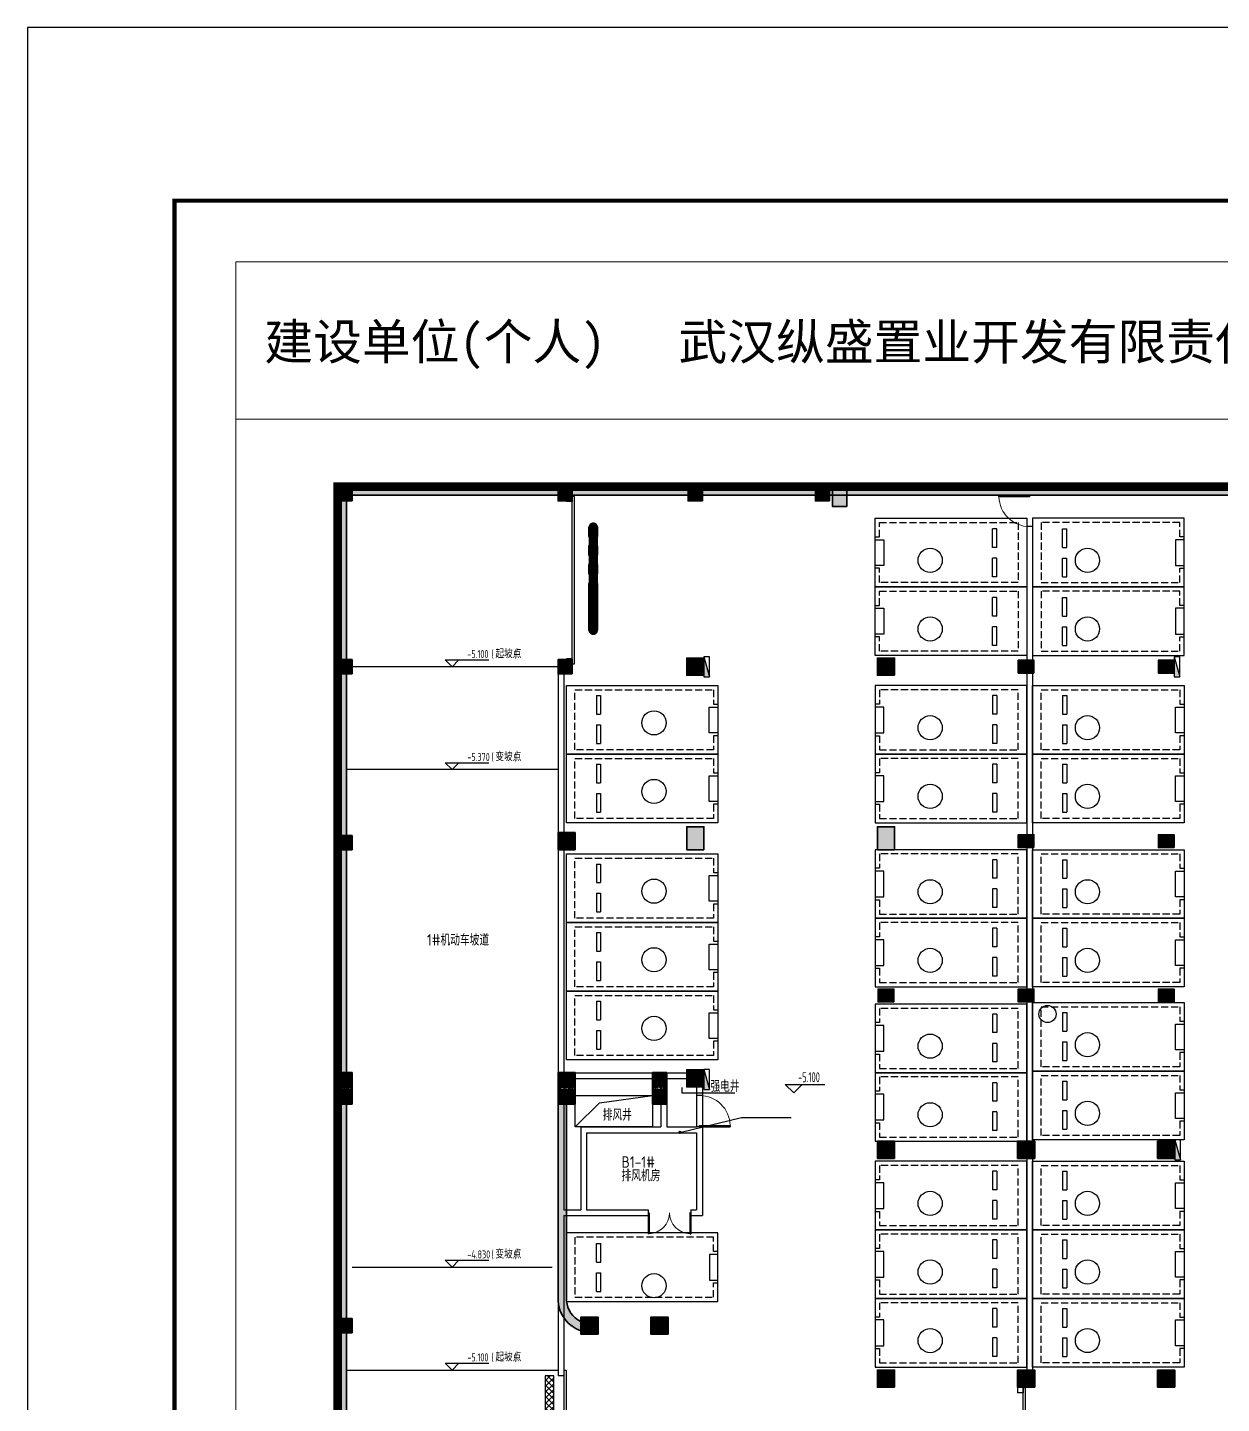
# Model space of a CAD drawing. Extents: x 512858 to 514372, y -232486 to -231710.
# Drawn here: x 512857.6 to 512899.35, y -232098.47 to -232050.34 of the extents above; entities that cross this region are included whole.
import ezdxf

# ---------------------------------------------------------------- set-up
doc = ezdxf.new("R2010")
doc.units = 0
doc.header["$LTSCALE"] = 1000
for name, pattern in [('DASH', [0.35, 0.25, -0.1]), ('新块$0$__DASH', [0.35, 0.25, -0.1]), ('新块$0$DASH', [0.35, 0.25, -0.1])]:
    doc.linetypes.add(name, pattern=pattern)
doc.layers.get('0').update_dxf_attribs({"color": 252})
for name, color, linetype in [('_0', 252, 'Continuous'), ('A-ANNO-HATC-PATT', 252, 'Continuous'), ('A-ANNO-LEVL', 252, 'Continuous'), ('A-ANNO-NOTE', 252, 'Continuous'), ('A-COLU-CONC', 252, 'Continuous'), ('A-DOOR-FIRE', 252, 'Continuous'), ('A-WALL-BLOK', 252, 'Continuous'), ('AA-STAIR', 252, 'Continuous'), ('AA-WALL', 252, 'Continuous'), ('AD-普通车位', 252, 'Continuous'), ('B1F_车位$0$P-减速带', 252, 'Continuous'), ('PUB_HATCH', 252, 'Continuous'), ('WALL', 252, 'Continuous'), ('WINDOW', 252, 'Continuous'), ('建-房间名称', 252, 'Continuous'), ('新块$0$A-PARK-D', 252, 'Continuous'), ('新块$0$AD-普通车位', 252, '新块$0$DASH'), ('风井', 252, 'Continuous')]:
    doc.layers.add(name, color=color, linetype=linetype)
for name, color, linetype, lineweight in [('P-FIRE-FH', 252, 'Continuous', 25), ('s-colu-cons', 252, 'Continuous', 35), ('S-COLU-HATC', 252, 'Continuous', 25), ('S-WALL', 252, 'Continuous', 35), ('S-WALL-HATC', 252, 'Continuous', 25), ('图廓', 252, 'Continuous', 9), ('面积-不计容-地下室-1', 4, 'Continuous', 0)]:
    doc.layers.add(name, color=color, linetype=linetype, lineweight=lineweight)
doc.layers.add('打印图框', color=252, linetype='Continuous', plot=False)
doc.layers.add('数车位', color=252, linetype='Continuous', plot=False)
doc.styles.add('_TCH_DIM', font='TSSDENG.shx', dxfattribs={"width": 0.8, "bigfont": 'hztxt.shx'})
doc.styles.add('dw', font='simhei.ttf')
doc.styles.add('邻里中心-雨水$0$STANDARD', font='GBENOR', dxfattribs={"bigfont": 'GBCBIG'})
pattern_1 = [(50, (-1772683.91, -131104.59), (179.315046, -15.688034), [18.75, -206.25]), (355, (-1772683.91, -131104.59), (-34.687833, 188.048033), [15, -165]), (100.4514, (-1772668.97, -131105.9), (144.627345, 172.359886), [15.935047, -175.285528]), (46.1842, (-1772683.9, -131054.6), (266.810262, -41.379754), [28.125, -309.375]), (96.6356, (-1772661.68, -131058.04), (233.665676, 243.529468), [23.90257, -262.92825]), (351.1842, (-1772683.9, -131054.6), (233.665486, 243.52965), [22.5, -247.5]), (21, (-1772658.91, -131067.09), (149.226763, -100.654723), [18.75, -206.25]), (326, (-1772658.91, -131067.09), (60.828833, 181.287511), [15, -165]), (71.4514, (-1772646.47, -131075.48), (210.055657, 80.632624), [15.935047, -175.285528]), (37.5, (-1772683.91, -131104.59), (3.0399638, 83.2234635), [0, -163, 0, -167.5, 0, -165.625]), (7.5, (-1772683.91, -131104.59), (65.7673844, 98.602928), [0, -95.5, 0, -159.25, 0, -63.125]), (327.5, (-1772739.66, -131104.59), (133.455609, -5.638718), [0, -62.5, 0, -195, 0, -258.75]), (317.5, (-1772764.66, -131104.59), (145.796542, 25.0262456), [0, -81.25, 0, -129.5, 0, -183.75]), (45, (-1772683.91, -131104.59), (-88.388348, 88.388348), [])]

# ---------------------------------------------------------------- blocks, each defined once
blk = doc.blocks.new('新块$0$A$C0EC85F9A')
at = {"layer": '新块$0$A-PARK-D'}
for p, q in [((1025, 1200), (375, 1200)), ((375, 1050), (375, 1200)), ((1025, 1050), (375, 1050)), ((1025, 1050), (1025, 1200)), ((2050, 1200), (1400, 1200)), ((1400, 1050), (1400, 1200)), ((2050, 1050), (1400, 1050)), ((2050, 1050), (2050, 1200))]:
    blk.add_line(p, q, dxfattribs=at)
for points in [[(2400, 0), (2400, 5300), (0, 5300), (0, 0)], [(750, 5000), (1650, 5000), (1650, 5300), (750, 5300)]]:
    blk.add_lwpolyline(points, close=True, dxfattribs=at)
at = {"layer": '新块$0$A-PARK-D', "linetype": '新块$0$__DASH'}
blk.add_lwpolyline([(650, 5300), (650, 5150), (150, 5150), (150, 300), (2250, 300), (2250, 5150), (1750, 5150), (1750, 5300)], dxfattribs=at)
blk = doc.blocks.new('新块$0$dfghgfhfghg')
at = {"layer": '新块$0$A-PARK-D', "extrusion": (-1.87256e-08, 1.87406e-20, 1), "rotation": 8.24447464e-08}
blk.add_blockref('新块$0$A$C0EC85F9A', (-1200, -2800, 0), dxfattribs=at)
blk = doc.blocks.new('A$C040F5B7D')
at = {"layer": '新块$0$AD-普通车位', "extrusion": (2.15467e-06, 6.25413e-07, -1), "zscale": -1}
blk.add_blockref('新块$0$dfghgfhfghg', (-1200, 2800, 0), dxfattribs=at)
blk = doc.blocks.new('CHEWEI')
at = {"layer": 'AD-普通车位', "extrusion": (0, 0, -1), "xscale": -1, "zscale": -1}
for p, rotation in [((-554408, 219216), 270), ((-554408, 216816), 270), ((-538308, 215760), 90), ((-554608, 215760), 90), ((-538308, 213360), 90), ((-554608, 213360), 90), ((-538308, 209872), 90), ((-554608, 210023), 90), ((-538308, 207472), 90), ((-554608, 207623), 90), ((-538308, 205072), 90), ((-554608, 204674), 90), ((-554608, 202274), 90), ((-554608, 199123), 90), ((-554608, 196723), 90), ((-554608, 194323), 90)]:
    blk.add_blockref('A$C040F5B7D', p, dxfattribs=dict(at, rotation=rotation))
at = {"layer": 'AD-普通车位', "extrusion": (0, 0, -1), "zscale": -1}
for p, rotation in [((-554608, 219216), 90), ((-554608, 216816), 90), ((-554408, 215760), 270), ((-554408, 213360), 270), ((-554408, 210023), 270), ((-554408, 207623), 270), ((-554408, 204623), 270), ((-554408, 202223), 270), ((-554408, 199123), 270), ((-554408, 196723), 270), ((-554408, 194323), 270)]:
    blk.add_blockref('A$C040F5B7D', p, dxfattribs=dict(at, rotation=rotation))
blk = doc.blocks.new('A$C1C124BEE')
at = {"layer": 'S-WALL-HATC'}
h = blk.add_hatch(color=256, dxfattribs=at)
h.dxf.hatch_style = 1
h.paths.add_polyline_path([(-11098, 19862), (-11117, 20962), (-11617, 20953), (-11598, 19853)])
h = blk.add_hatch(color=256, dxfattribs=at)
h.dxf.hatch_style = 1
h.paths.add_polyline_path([(-3299, 20002), (-3319, 21102), (-3919, 21091), (-3899, 19991)])
h = blk.add_hatch(color=256, dxfattribs=at)
h.dxf.hatch_style = 1
h.paths.add_polyline_path([(-99, 20059), (-119, 21159), (-619, 21150), (-599, 20050)])
h = blk.add_hatch(color=256, dxfattribs=at)
h.dxf.hatch_style = 1
h.paths.add_polyline_path([(-2355, 11968), (-2365, 12567), (-2963, 12556), (-2953, 11957)])
h = blk.add_hatch(color=256, dxfattribs=at)
h.dxf.hatch_style = 1
h.paths.add_polyline_path([(95, 12012), (84, 12611), (-517, 12600), (-506, 12000)])
h = blk.add_hatch(color=256, dxfattribs=at)
h.dxf.hatch_style = 1
h.paths.add_polyline_path([(-10954, 11864), (-10963, 12364), (-11463, 12355), (-11454, 11855)])
at = {"layer": 'S-WALL', "elevation": 0}
for points in [[(-11098, 19862), (-11117, 20962), (-11617, 20953), (-11598, 19853)], [(-3299, 20002), (-3319, 21102), (-3919, 21091), (-3899, 19991)], [(-99, 20059), (-119, 21159), (-619, 21150), (-599, 20050)], [(-2355, 11968), (-2366, 12568), (-2966, 12557), (-2955, 11957)], [(95, 12012), (84, 12611), (-516, 12601), (-505, 12001)], [(-10954, 11864), (-10963, 12364), (-11463, 12355), (-11454, 11855)]]:
    blk.add_lwpolyline(points, close=True, dxfattribs=at)
blk = doc.blocks.new('$TwtSys$00000434')
for p, q in [((-0.5, 0.5), (-0.5, -0.5)), ((-0.5, -0.5), (0.5, 0.5)), ((0.5, 0.5), (-0.5, 0.5)), ((0.5, -0.5), (0.5, 0.5)), ((-0.5, -0.5), (0.5, -0.5))]:
    blk.add_line(p, q)
blk.add_solid([(0.5, -0.5), (0.5, 0.5), (-0.5, -0.5)])
blk = doc.blocks.new('A$C3CF8769D')
at = {"layer": 'P-FIRE-FH'}
blk.add_lwpolyline([(0, 0), (1930, 0)], dxfattribs=at)
at = {"layer": 'P-FIRE-FH', "xscale": 700, "yscale": 200, "zscale": 700, "rotation": 270}
for p in [(12800, -6200), (29244, -6200), (12801, -20641), (29269, -23100)]:
    blk.add_blockref('$TwtSys$00000434', p, dxfattribs=at)
blk = doc.blocks.new('B1F_车位$0$减速垄')
at = {"layer": 'B1F_车位$0$P-减速带'}
for points in [[(180, 180), (181, -180, -1)], [(4149, 185), (4150, -176, 1)]]:
    blk.add_hatch(color=253, dxfattribs=at).paths.add_polyline_path(points)
at = {"layer": 'B1F_车位$0$P-减速带', "color": 253, "const_width": 0.224}
blk.add_lwpolyline([(181, -180, -1), (180, 180)], format="xyb", dxfattribs=at)
at = {"layer": 'B1F_车位$0$P-减速带', "color": 8}
for points in [[(181, -180), (541, -180), (541, 181), (180, 180)], [(902, -180), (1263, -179), (1263, 182), (902, 181)], [(1624, -179), (1985, -178), (1984, 182), (1624, 182)], [(2346, -178), (2706, -178), (2706, 183), (2345, 183)], [(3067, -177), (3428, -177), (3428, 184), (3067, 184)], [(3789, -176), (4150, -176), (4149, 185), (3788, 184)]]:
    blk.add_lwpolyline(points, close=True, dxfattribs=at)
at = {"layer": 'B1F_车位$0$P-减速带', "color": 253}
for points in [[(2706, -178), (3067, -177), (3067, 184), (2706, 183)], [(3428, -177), (3789, -176), (3788, 184), (3428, 184)]]:
    blk.add_lwpolyline(points, close=True, dxfattribs=at)
at = {"layer": 'B1F_车位$0$P-减速带', "color": 8}
for points in [[(180, 180), (541, 181), (181, -180), (541, -180)], [(902, 181), (1263, 182), (902, -180), (1263, -179)], [(1624, 182), (1984, 182), (1624, -179), (1985, -178)], [(2345, 183), (2706, 183), (2346, -178), (2706, -178)], [(3067, 184), (3428, 184), (3067, -177), (3428, -177)], [(3788, 184), (4149, 185), (3789, -176), (4150, -176)]]:
    blk.add_solid(points, dxfattribs=at)
at = {"layer": 'B1F_车位$0$P-减速带', "color": 253}
for points in [[(541, 181), (902, 181), (541, -180), (902, -180)], [(1263, 182), (1624, 182), (1263, -179), (1624, -179)], [(1984, 182), (2345, 183), (1985, -178), (2346, -178)], [(2706, 183), (3067, 184), (2706, -178), (3067, -177)], [(3428, 184), (3788, 184), (3428, -177), (3789, -176)]]:
    blk.add_solid(points, dxfattribs=at)
blk = doc.blocks.new('A$C5B776904')
at = {"layer": 'S-COLU-HATC'}
for points in [[(500, -500), (500, 0), (0, 0), (0, -500)], [(8200, -500), (8200, 0), (7700, 0), (7700, -500)], [(12750, -500), (12750, 0), (12250, 0), (12250, -500)], [(17200, -500), (17200, 0), (16700, 0), (16700, -500)], [(17801, -700), (17801, 0), (17301, 0), (17301, -700)], [(500, -6550), (500, -6050), (0, -6050), (0, -6550)], [(8200, -6550), (8200, -6050), (7700, -6050), (7700, -6550)], [(12800, -6000), (12200, -6000), (12200, -6600), (12800, -6600)], [(19469, -6600), (19469, -6000), (18869, -6000), (18869, -6600)], [(24344, -6525), (24344, -6075), (23794, -6075), (23794, -6525)], [(29244, -6525), (29244, -6075), (28694, -6075), (28694, -6525)], [(12800, -12700), (12800, -11900), (12200, -11900), (12200, -12700)], [(19469, -12700), (19469, -11900), (18869, -11900), (18869, -12700)], [(500, -12200), (0, -12200), (0, -12700), (500, -12700)], [(8300, -12700), (8300, -12100), (7700, -12100), (7700, -12700)], [(24344, -12625), (24344, -12175), (23794, -12175), (23794, -12625)], [(29244, -12625), (29244, -12175), (28694, -12175), (28694, -12625)], [(19444, -18025), (19444, -17575), (18894, -17575), (18894, -18025)], [(24344, -18025), (24344, -17575), (23794, -17575), (23794, -18025)], [(29244, -18025), (29244, -17575), (28694, -17575), (28694, -18025)], [(501, -21001), (501, -20501), (1, -20501), (1, -21001)], [(8301, -21000), (8301, -20500), (7701, -20500), (7701, -21000)], [(11501, -21000), (11501, -20500), (11001, -20500), (11001, -21000)], [(12800, -21000), (12800, -20400), (12200, -20400), (12200, -21000)], [(501, -21601), (501, -21101), (1, -21101), (1, -21601)], [(8301, -21600), (8301, -21100), (7701, -21100), (7701, -21600)], [(11501, -21600), (11501, -21100), (11001, -21100), (11001, -21600)], [(19469, -23500), (19469, -22900), (18869, -22900), (18869, -23500)], [(24369, -23500), (24369, -22900), (23769, -22900), (23769, -23500)], [(29269, -23500), (29269, -22900), (28669, -22900), (28669, -23500)], [(500, -29600), (500, -29100), (0, -29100), (0, -29600)], [(9100, -29650), (9100, -29050), (8500, -29050), (8500, -29650)], [(11550, -29650), (11550, -29050), (10950, -29050), (10950, -29650)], [(19469, -31500), (19469, -30900), (18869, -30900), (18869, -31500)], [(24369, -31500), (24369, -30900), (23769, -30900), (23769, -31500)], [(29269, -31500), (29269, -30900), (28669, -30900), (28669, -31500)]]:
    blk.add_hatch(color=256, dxfattribs=at).paths.add_polyline_path(points)
h = blk.add_hatch(dxfattribs=at)
h.set_pattern_fill('ARMORED', color=256, scale=25)
h.set_pattern_definition(pattern_1)
h.paths.add_polyline_path([(1, -21001), (500, -21001), (500, -21101), (1, -21101)])
h = blk.add_hatch(dxfattribs=at)
h.set_pattern_fill('ARMORED', color=256, scale=25)
h.set_pattern_definition(pattern_1)
h.paths.add_polyline_path([(7701, -21000), (8301, -21000), (8301, -21100), (7701, -21100)])
h = blk.add_hatch(dxfattribs=at)
h.set_pattern_fill('ARMORED', color=256, scale=25)
h.set_pattern_definition(pattern_1)
h.paths.add_polyline_path([(11001, -21000), (11500, -21000), (11500, -21100), (11001, -21100)])
at = {"layer": 'S-WALL-HATC'}
h = blk.add_hatch(color=256, dxfattribs=at)
h.paths.add_polyline_path([(74119, -57391), (74119, -59861), (106019, -59861), (106019, -57400), (111069, -57400), (111069, 0), (0, 0), (0, -54446), (41810, -57391)])
h.paths.add_polyline_path([(41820, -57091), (300, -54166), (300, -300), (110769, -300), (110769, -57100), (105719, -57100), (105719, -59561), (74419, -59561), (74419, -57091)], flags=16)
blk.add_hatch(color=256, dxfattribs=at).paths.add_polyline_path([(8000, -28487), (8000, -21600), (7700, -21600), (7700, -28500, 0.300739), (8500, -29525), (8500, -29202, -0.265743)])
at = {"linetype": 'ByBlock'}
for p, q in [((12200, -21000, 0), (12800, -20400, 0)), ((18869, -23500, 0), (19469, -22900)), ((8500, -29050, 0), (9100, -29650, 0)), ((10950, -29650, 0), (11550, -29050, 0)), ((18869, -31500, 0), (19469, -30900)), ((23769, -30900), (24369, -31500, 0)), ((28669, -30900, 0), (29269, -31500))]:
    blk.add_line(p, q, dxfattribs=at)
at = {"layer": 's-colu-cons'}
for points in [[(500, -500), (500, 0), (0, 0), (0, -500)], [(8200, -500), (8200, 0), (7700, 0), (7700, -500)], [(12750, -500), (12750, 0), (12250, 0), (12250, -500)], [(17200, -500), (17200, 0), (16700, 0), (16700, -500)], [(17801, -700), (17801, 0), (17301, 0), (17301, -700)], [(19469, -6600), (19469, -6000), (18869, -6000), (18869, -6600)], [(24344, -6525), (24344, -6075), (23794, -6075), (23794, -6525)], [(29244, -6525), (29244, -6075), (28694, -6075), (28694, -6525)], [(19469, -12700), (19469, -11900), (18869, -11900), (18869, -12700)], [(24344, -12625), (24344, -12175), (23794, -12175), (23794, -12625)], [(29244, -12625), (29244, -12175), (28694, -12175), (28694, -12625)], [(19444, -18025), (19444, -17575), (18894, -17575), (18894, -18025)], [(24344, -18025), (24344, -17575), (23794, -17575), (23794, -18025)], [(29244, -18025), (29244, -17575), (28694, -17575), (28694, -18025)], [(19469, -23500), (19469, -22900), (18869, -22900), (18869, -23500)], [(24369, -23500), (24369, -22900), (23769, -22900), (23769, -23500)], [(29269, -23500), (29269, -22900), (28669, -22900), (28669, -23500)], [(19469, -31500), (19469, -30900), (18869, -30900), (18869, -31500)], [(24369, -31500), (24369, -30900), (23769, -30900), (23769, -31500)], [(29269, -31500), (29269, -30900), (28669, -30900), (28669, -31500)]]:
    blk.add_lwpolyline(points, close=True, dxfattribs=at)
for points in [[(500, -6550), (500, -6050), (0, -6050), (0, -6550), (500, -6550)], [(8200, -6550), (8200, -6050), (7700, -6050), (7700, -6550), (8200, -6550)]]:
    blk.add_lwpolyline(points, dxfattribs=at)
at = {"layer": 's-colu-cons', "elevation": 0}
for points in [[(12800, -6000), (12200, -6000), (12200, -6600), (12800, -6600)], [(12800, -12700), (12800, -11900), (12200, -11900), (12200, -12700)], [(500, -12200), (0, -12200), (0, -12700), (500, -12700)], [(8300, -12700), (8300, -12100), (7700, -12100), (7700, -12700)], [(8301, -21000), (8301, -20500), (7701, -20500), (7701, -21000)], [(12800, -21000), (12800, -20400), (12200, -20400), (12200, -21000)], [(8301, -21600), (8301, -21100), (7701, -21100), (7701, -21600)], [(500, -29600), (500, -29100), (0, -29100), (0, -29600)], [(9100, -29650), (9100, -29050), (8500, -29050), (8500, -29650)], [(11550, -29650), (11550, -29050), (10950, -29050), (10950, -29650)]]:
    blk.add_lwpolyline(points, close=True, dxfattribs=at)
for points in [[(501, -21001), (501, -20501), (1, -20501), (1, -21001), (501, -21001)], [(11501, -21000), (11501, -20500), (11001, -20500), (11001, -21000), (11501, -21000)], [(501, -21601), (501, -21101), (1, -21101), (1, -21601), (501, -21601)], [(11501, -21600), (11501, -21100), (11001, -21100), (11001, -21600), (11501, -21600)]]:
    blk.add_lwpolyline(points, dxfattribs=at)
at = {"layer": 's-colu-cons', "color": 0, "elevation": 0}
for points in [[(1, -21001), (500, -21001), (500, -21101), (1, -21101)], [(7701, -21000), (8301, -21000), (8301, -21100), (7701, -21100)], [(11001, -21000), (11500, -21000), (11500, -21100), (11001, -21100)]]:
    blk.add_lwpolyline(points, close=True, dxfattribs=at)
at = {"layer": 'S-WALL'}
blk.add_lwpolyline([(41810, -57391), (0, -54446), (0, 0), (111069, 0), (111069, -57400), (106019, -57400), (106019, -59861), (74119, -59861), (74119, -57391)], close=True, dxfattribs=at)
blk.add_lwpolyline([(41824, -57091), (300, -54166), (300, -300), (110769, -300), (110769, -57100), (105719, -57100), (105719, -59561), (74419, -59561), (74419, -57091), (41817, -57091)], dxfattribs=at)
at = {"layer": 'S-WALL', "elevation": 0}
for points in [[(8000, -28500), (8000, -21600), (7700, -21600), (7700, -28500)], [(8500, -29525), (8500, -29202)]]:
    blk.add_lwpolyline(points, dxfattribs=at)
at = {"layer": 'S-WALL'}
for radius, end in [(1178, 251.4562), (878, 244.7452)]:
    blk.add_arc((8875, -28407, 0), radius, 184.5039, end, dxfattribs=at)
blk = doc.blocks.new('$DorLib2D$00000126')
at = {"color": 0, "linetype": 'Continuous'}
for p, q in [((-0.532, 0.5), (-0.532, 0.9)), ((0.532, 0.9), (0.532, 0.5))]:
    blk.add_line(p, q, dxfattribs=at)
at = {"color": 0, "linetype": 'DASH'}
for p, q in [((-0.532, 0.9), (0.532, 0.9)), ((-0.532, 0.5), (0.532, 0.5))]:
    blk.add_line(p, q, dxfattribs=at)
blk = doc.blocks.new('$DorLib2D$00000001')
for p, q in [((0.45, 0.975), (0.5, 0.975)), ((0.45, 0), (0.45, 0.975)), ((0.5, 0), (0.5, 0.975)), ((0.5, 0), (0.45, 0))]:
    blk.add_line(p, q)
at = {"lineweight": 13}
blk.add_arc((0.475, 0), 0.975, 91.4693, 180, dxfattribs=at)
blk = doc.blocks.new('$DorLib2D$00000002')
for p, q in [((-0.5, 0), (-0.5, 0.4875)), ((-0.475, 0.4875), (-0.5, 0.4875)), ((-0.475, 0), (-0.475, 0.4875)), ((0.475, 0), (0.475, 0.4875)), ((0.475, 0.4875), (0.5, 0.4875)), ((0.5, 0), (0.5, 0.4875)), ((-0.5, 0), (-0.475, 0)), ((0.5, 0), (0.475, 0))]:
    blk.add_line(p, q)
at = {"lineweight": 13}
for centre, start, end in [((-0.4875, 0), 0, 88.53072), ((0.4875, 0), 91.46928, 180)]:
    blk.add_arc(centre, 0.4875, start, end, dxfattribs=at)
blk = doc.blocks.new('B-BZZ')
at = {"layer": 'A-ANNO-HATC-PATT'}
for points in [[(530506, -26728), (530506, -27228), (531006, -27228), (531006, -26728)], [(538206, -26728), (538206, -27228), (538706, -27228), (538706, -26728)], [(542756, -26727), (542756, -27227), (543256, -27227), (543256, -26727)], [(547205, -26728), (547205, -27228), (547705, -27228), (547705, -26728)], [(547805, -26728), (547805, -27428), (548305, -27428), (548305, -26728)], [(530506, -32778), (530506, -33278), (531006, -33278), (531006, -32778)], [(538206, -32778), (538206, -33278), (538706, -33278), (538706, -32778)], [(542705, -32728), (542705, -33328), (543305, -33328), (543305, -32728)], [(549374, -32728), (549374, -33328), (549974, -33328), (549974, -32728)], [(554299, -32803), (554299, -33253), (554849, -33253), (554849, -32803)], [(559199, -32803), (559199, -33253), (559749, -33253), (559749, -32803)], [(530505, -38928), (530505, -39428), (531005, -39428), (531005, -38928)], [(538205, -38828), (538205, -39428), (538806, -39428), (538806, -38828)], [(542706, -38628), (542706, -39428), (543305, -39428), (543305, -38628)], [(549374, -38628), (549374, -39428), (549974, -39428), (549974, -38628)], [(554299, -38903), (554299, -39353), (554849, -39353), (554849, -38903)], [(559199, -38903), (559199, -39353), (559749, -39353), (559749, -38903)], [(549399, -44303), (549399, -44753), (549949, -44753), (549949, -44303)], [(554299, -44303), (554299, -44753), (554849, -44753), (554849, -44303)], [(559199, -44303), (559199, -44753), (559749, -44753), (559749, -44303)], [(542706, -47128), (542706, -47728), (543306, -47728), (543306, -47128)], [(530505, -47228), (530505, -48328), (531005, -48328), (531005, -47228)], [(538207, -47228), (538207, -48329), (538806, -48329), (538806, -47228)], [(541507, -47228), (541507, -48330), (542007, -48330), (542007, -47228)], [(549374, -49628), (549374, -50228), (549974, -50228), (549974, -49628)], [(554274, -49628), (554274, -50228), (554874, -50228), (554874, -49628)], [(559174, -49628), (559174, -50228), (559774, -50228), (559774, -49628)], [(539009, -55778), (539009, -56378), (539609, -56378), (539609, -55778)], [(541456, -55778), (541456, -56378), (542056, -56378), (542056, -55778)], [(530504, -55828), (530504, -56328), (531004, -56328), (531004, -55828)], [(549374, -57628), (549374, -58228), (549974, -58228), (549974, -57628)], [(554274, -57628), (554274, -58228), (554874, -58228), (554874, -57628)], [(559174, -57628), (559174, -58228), (559774, -58228), (559774, -57628)]]:
    blk.add_hatch(color=256, dxfattribs=at).paths.add_polyline_path(points, flags=17)
at = {"layer": 'A-COLU-CONC'}
for points in [[(530506, -27228), (531006, -27228), (531006, -26728), (530506, -26728)], [(538206, -27228), (538706, -27228), (538706, -26728), (538206, -26728)], [(542756, -27227), (543256, -27227), (543256, -26727), (542756, -26727)], [(547205, -27228), (547705, -27228), (547705, -26728), (547205, -26728)], [(547805, -27428), (548305, -27428), (548305, -26728), (547805, -26728)], [(530506, -33278), (531006, -33278), (531006, -32778), (530506, -32778)], [(538206, -33278), (538706, -33278), (538706, -32778), (538206, -32778)], [(542705, -33328), (543305, -33328), (543305, -32728), (542705, -32728)], [(549374, -33328), (549974, -33328), (549974, -32728), (549374, -32728)], [(554299, -33253), (554849, -33253), (554849, -32803), (554299, -32803)], [(559199, -33253), (559749, -33253), (559749, -32803), (559199, -32803)], [(530505, -39428), (531005, -39428), (531005, -38928), (530505, -38928)], [(538205, -39428), (538806, -39428), (538806, -38828), (538205, -38828)], [(542706, -39428), (543305, -39428), (543305, -38628), (542706, -38628)], [(549374, -39428), (549974, -39428), (549974, -38628), (549374, -38628)], [(554299, -39353), (554849, -39353), (554849, -38903), (554299, -38903)], [(559199, -39353), (559749, -39353), (559749, -38903), (559199, -38903)], [(549399, -44753), (549949, -44753), (549949, -44303), (549399, -44303)], [(554299, -44753), (554849, -44753), (554849, -44303), (554299, -44303)], [(559199, -44753), (559749, -44753), (559749, -44303), (559199, -44303)], [(542706, -47728), (543306, -47728), (543306, -47128), (542706, -47128)], [(530505, -48328), (531005, -48328), (531005, -47228), (530505, -47228)], [(538207, -48329), (538806, -48329), (538806, -47228), (538207, -47228)], [(541507, -48330), (542007, -48330), (542007, -47228), (541507, -47228)], [(549374, -50228), (549974, -50228), (549974, -49628), (549374, -49628)], [(554274, -50228), (554874, -50228), (554874, -49628), (554274, -49628)], [(559174, -50228), (559774, -50228), (559774, -49628), (559174, -49628)], [(539009, -56378), (539609, -56378), (539609, -55778), (539009, -55778)], [(541456, -56378), (542056, -56378), (542056, -55778), (541456, -55778)], [(530504, -56328), (531004, -56328), (531004, -55828), (530504, -55828)], [(549374, -58228), (549974, -58228), (549974, -57628), (549374, -57628)], [(554274, -58228), (554874, -58228), (554874, -57628), (554274, -57628)], [(559174, -58228), (559774, -58228), (559774, -57628), (559174, -57628)]]:
    blk.add_lwpolyline(points, close=True, dxfattribs=at)

msp = doc.modelspace()

# ---------------------------------------------------------------- hatches: boundary and pattern name
h = msp.add_hatch()
h.set_pattern_fill('多孔材料', color=252, scale=0.05)
h.set_pattern_definition([(45, (511833.034, -232384.74836), (-0.100000102, 0.100000102), []), (135, (511833.034, -232384.74836), (-0.100000102, -0.100000102), [])])
h.paths.add_polyline_path([(512876.006, -232097.499), (512875.706, -232097.499), (512875.702, -232103.487), (512876.002, -232103.487)])
at = {"layer": 'A-ANNO-NOTE'}
msp.add_hatch(color=252, dxfattribs=at).paths.add_polyline_path([(512880.476, -232088.986, 1), (512880.356, -232088.986, 1)], flags=17)
at = {"layer": 'PUB_HATCH'}
for points in [[(512868.602, -232120.705), (512868.752, -232120.565), (512868.752, -232066.699), (512868.602, -232066.549), (512868.452, -232066.399), (512868.452, -232120.845)], [(512868.602, -232066.549), (512868.752, -232066.699), (512979.221, -232066.699), (512979.371, -232066.549), (512979.521, -232066.399), (512868.452, -232066.399)]]:
    msp.add_hatch(color=252, dxfattribs=at).paths.add_polyline_path(points, flags=17)

# ---------------------------------------------------------------- linework, layer by layer
at = {"color": 252}
msp.add_lwpolyline([(512876.006, -232097.499), (512875.706, -232097.499), (512875.702, -232103.487), (512876.002, -232103.487)], close=True, dxfattribs=at)
at = {"layer": '_0', "color": 252, "elevation": 0}
msp.add_lwpolyline([(512876.754, -232088.798), (512876.754, -232087.698), (512879.454, -232087.698), (512879.454, -232088.798)], close=True, dxfattribs=at)
msp.add_lwpolyline([(512876.754, -232088.798), (512877.607, -232087.958), (512879.454, -232087.698)], dxfattribs=at)
at = {"layer": '_0', "color": 252}
msp.add_circle((512893.27, -232084.848), 0.3, dxfattribs=at)
at = {"layer": 'A-ANNO-LEVL', "color": 252}
for p, q in [((512872.451, -232072.699), (512872.211, -232072.459)), ((512872.211, -232072.459), (512873.731, -232072.459)), ((512872.451, -232072.699), (512872.691, -232072.459)), ((512872.451, -232076.299), (512872.211, -232076.059)), ((512872.211, -232076.059), (512873.731, -232076.059)), ((512872.451, -232076.299), (512872.691, -232076.059)), ((512884.397, -232087.609), (512884.097, -232087.309)), ((512884.097, -232087.309), (512885.486, -232087.309)), ((512884.397, -232087.609), (512884.697, -232087.309)), ((512872.451, -232093.699), (512872.211, -232093.459)), ((512872.211, -232093.459), (512873.731, -232093.459)), ((512872.451, -232093.699), (512872.691, -232093.459)), ((512872.451, -232097.299), (512872.211, -232097.059)), ((512872.211, -232097.059), (512873.731, -232097.059)), ((512872.451, -232097.299), (512872.691, -232097.059))]:
    msp.add_line(p, q, dxfattribs=at)
at = {"layer": 'A-ANNO-NOTE', "color": 252}
for p, q in [((512880.416, -232088.986), (512882.569, -232088.471)), ((512882.569, -232088.471), (512884.31, -232088.471))]:
    msp.add_line(p, q, dxfattribs=at)
at = {"layer": 'A-DOOR-FIRE', "color": 252}
for p, q in [((512881.002, -232087.698), (512881.002, -232088.798)), ((512881.202, -232087.698), (512881.202, -232088.798))]:
    msp.add_line(p, q, dxfattribs=at)
at = {"layer": 'A-WALL-BLOK', "color": 252}
for p, q in [((512892.746, -232066.699), (512892.546, -232066.699)), ((512892.546, -232067.799), (512892.546, -232097.299)), ((512892.746, -232067.799), (512892.746, -232097.299)), ((512876.154, -232072.949), (512876.154, -232091.799)), ((512876.354, -232072.949), (512876.154, -232072.949)), ((512876.354, -232072.949), (512876.354, -232091.699)), ((512876.75, -232086.899), (512879.854, -232086.899)), ((512876.75, -232086.899), (512876.75, -232087.099)), ((512879.854, -232086.899), (512880.653, -232086.899)), ((512880.653, -232086.899), (512880.653, -232087.099)), ((512876.75, -232087.099), (512879.754, -232087.099)), ((512879.754, -232087.099), (512879.754, -232088.798)), ((512879.954, -232087.099), (512879.954, -232088.798)), ((512879.954, -232087.099), (512880.653, -232087.099)), ((512881.002, -232087.399), (512881.002, -232087.698)), ((512881.202, -232087.399), (512881.002, -232087.399)), ((512881.202, -232087.399), (512881.202, -232087.698)), ((512876.954, -232088.798), (512876.954, -232091.699)), ((512876.954, -232088.798), (512879.754, -232088.798)), ((512879.954, -232088.798), (512881.002, -232088.798)), ((512881.202, -232088.798), (512881.202, -232088.898)), ((512881.202, -232088.898), (512881.202, -232091.899)), ((512877.154, -232088.998), (512877.154, -232091.699)), ((512877.154, -232088.998), (512879.854, -232088.998)), ((512879.854, -232088.998), (512881.002, -232088.998)), ((512881.002, -232088.998), (512881.002, -232091.699)), ((512876.154, -232091.799), (512876.154, -232097.497)), ((512876.354, -232091.699), (512876.954, -232091.699)), ((512877.154, -232091.699), (512879.302, -232091.699)), ((512880.802, -232091.699), (512881.002, -232091.699)), ((512876.354, -232091.899), (512877.054, -232091.899)), ((512876.354, -232091.899), (512876.354, -232097.497)), ((512877.054, -232091.899), (512879.302, -232091.899)), ((512880.802, -232091.899), (512881.202, -232091.899)), ((512892.746, -232097.299), (512892.546, -232097.299)), ((512892.221, -232097.899), (512892.221, -232098.099)), ((512892.421, -232097.899), (512892.221, -232097.899)), ((512892.421, -232097.899), (512892.421, -232098.099))]:
    msp.add_line(p, q, dxfattribs=at)
for points in [[(512892.746, -232066.699), (512892.546, -232066.699)], [(512892.746, -232067.799), (512892.546, -232067.799)], [(512881.202, -232087.698), (512881.002, -232087.698)], [(512881.202, -232088.798), (512881.002, -232088.798)], [(512879.302, -232091.699), (512879.302, -232091.899)], [(512880.802, -232091.699), (512880.802, -232091.899)], [(512876.354, -232097.497), (512876.154, -232097.497)], [(512892.421, -232098.099), (512892.221, -232098.099)]]:
    msp.add_lwpolyline(points, dxfattribs=at)
at = {"layer": 'AA-STAIR', "color": 252, "ltscale": 10}
for points in [[(512876.153, -232072.699), (512868.953, -232072.699)], [(512876.151, -232076.299), (512868.753, -232076.299)], [(512868.951, -232093.699), (512875.951, -232093.699)], [(512868.753, -232097.299), (512876.154, -232097.299)]]:
    msp.add_lwpolyline(points, dxfattribs=at)
at = {"layer": 'WALL', "color": 252}
for p, q in [((512868.452, -232120.845), (512868.452, -232066.399)), ((512868.452, -232066.399), (512979.521, -232066.399)), ((512868.752, -232120.565), (512868.752, -232066.699)), ((512868.752, -232066.699), (512979.221, -232066.699)), ((512876.453, -232066.708), (512876.453, -232066.924)), ((512876.653, -232066.708), (512876.453, -232066.708)), ((512876.653, -232066.708), (512876.653, -232066.924)), ((512876.453, -232072.424), (512876.453, -232072.739)), ((512876.653, -232072.424), (512876.653, -232072.939)), ((512876.453, -232072.739), (512876.453, -232072.739)), ((512876.453, -232072.739), (512876.453, -232072.939)), ((512876.453, -232072.939), (512876.653, -232072.939))]:
    msp.add_line(p, q, dxfattribs=at)
for points in [[(512876.653, -232066.924), (512876.453, -232066.924)], [(512876.653, -232072.424), (512876.453, -232072.424)]]:
    msp.add_lwpolyline(points, dxfattribs=at)
at = {"layer": '图廓', "color": 0}
msp.add_line((512864.884, -232064.045), (512986.358, -232064.045), dxfattribs=at)
at = {"layer": '图廓', "color": 0, "const_width": 0.143}
msp.add_lwpolyline([(512862.741, -232056.397), (512988.501, -232056.397), (512988.501, -232148.216), (512862.741, -232148.216)], close=True, dxfattribs=at)
at = {"layer": '图廓', "color": 0}
msp.add_lwpolyline([(512864.884, -232058.54), (512986.358, -232058.54), (512986.358, -232146.073), (512864.884, -232146.073)], close=True, dxfattribs=at)
at = {"layer": '建-房间名称', "color": 252}
msp.add_lwpolyline([(512880.485, -232087.416), (512880.485, -232087.601), (512882.336, -232087.601)], dxfattribs=at)
at = {"layer": '打印图框', "color": 6, "ltscale": 0.5}
msp.add_lwpolyline([(512857.603, -232152.311), (512993.573, -232152.311), (512993.573, -232050.342), (512857.603, -232050.342)], close=True, dxfattribs=at)
at = {"layer": '数车位', "color": 252}
for centre in [(512889.168, -232068.979, 0), (512894.668, -232068.979, 0), (512889.168, -232071.379, 0), (512894.668, -232071.379, 0), (512879.511, -232074.663), (512889.168, -232074.834, 0), (512894.668, -232074.834, 0), (512879.511, -232077.063, 0), (512889.168, -232077.234, 0), (512894.668, -232077.234, 0), (512879.511, -232080.55), (512889.168, -232080.571, 0), (512894.668, -232080.571, 0), (512879.511, -232082.95, 0), (512889.168, -232082.971, 0), (512894.668, -232082.971, 0), (512879.511, -232085.35, 0), (512889.168, -232085.971, 0), (512894.668, -232085.921, 0), (512889.168, -232088.371, 0), (512894.668, -232088.321, 0), (512889.168, -232091.471, 0), (512894.668, -232091.471, 0), (512889.168, -232093.871, 0), (512894.668, -232093.871, 0), (512879.511, -232094.35, 0), (512889.168, -232096.271, 0), (512894.668, -232096.267, 0)]:
    msp.add_circle(centre, 0.423, dxfattribs=at)
at = {"layer": '面积-不计容-地下室-1', "linetype": 'DASH', "ltscale": 0.003, "const_width": 0.3}
msp.add_lwpolyline([(512868.452, -232120.845), (512910.262, -232123.789), (512942.571, -232123.789), (512942.571, -232126.259), (512974.471, -232126.259), (512974.471, -232123.799), (512979.521, -232123.799), (512979.521, -232066.399), (512868.452, -232066.399)], close=True, dxfattribs=at)

# ---------------------------------------------------------------- block references
at = {"color": 252, "xscale": 0.001, "yscale": 0.001, "zscale": 0.001}
msp.add_blockref('CHEWEI', (512338.137, -232289.122), dxfattribs=at)
at = {"layer": '_0', "color": 252, "xscale": 0.001, "yscale": 0.001, "zscale": 0.001}
for name, p in [('A$C5B776904', (512868.453, -232066.399)), ('A$C3CF8769D', (512868.552, -232066.499))]:
    msp.add_blockref(name, p, dxfattribs=at)
at = {"layer": 'A-DOOR-FIRE', "color": 252, "zscale": 0.2}
for name, p, xscale, yscale, rotation in [('$DorLib2D$00000001', (512892.646, -232067.249), -1.1, -1.1, 270.0000000000007), ('$DorLib2D$00000001', (512881.102, -232088.248), 1.1, 1.1, 269.9999999999652), ('$DorLib2D$00000126', (512876.254, -232100.497), 6.000000000000001, 0.2, 269.9999525703354), ('$DorLib2D$00000126', (512892.321, -232100.849), -5.5, 0.2, 270.0000000000007)]:
    msp.add_blockref(name, p, dxfattribs=dict(at, xscale=xscale, yscale=yscale, rotation=rotation))
at = {"layer": 'A-DOOR-FIRE', "color": 252, "xscale": 1.5, "yscale": -1.5, "zscale": 0.2}
msp.add_blockref('$DorLib2D$00000002', (512880.052, -232091.799), dxfattribs=at)
at = {"layer": 'AA-WALL', "color": 252, "xscale": 0.001, "yscale": 0.001, "zscale": 0.001}
msp.add_blockref('B-BZZ', (512337.947, -232039.671), dxfattribs=at)
at = {"layer": 'AD-普通车位', "color": 252, "extrusion": (0, 0, -1), "xscale": 0.001, "yscale": 0.001, "zscale": -0.001, "rotation": 90}
msp.add_blockref('A$C040F5B7D', (-512876.446, -232094.903, 0), dxfattribs=at)
at = {"layer": 'B1F_车位$0$P-减速带', "color": 252, "xscale": 0.0009107163936434, "yscale": 0.0009107163936434, "zscale": 0.0009107163936434, "rotation": 269.9363979256362}
msp.add_blockref('B1F_车位$0$减速垄', (512877.387, -232067.648), dxfattribs=at)
at = {"layer": 'WINDOW', "color": 252, "xscale": -5.5, "yscale": 0.2, "zscale": 0.2, "rotation": 270.0000000000007}
msp.add_blockref('$DorLib2D$00000126', (512876.553, -232069.674), dxfattribs=at)
at = {"layer": '风井', "color": 252, "xscale": 0.001, "yscale": 0.001, "zscale": 0.001, "rotation": 358.9735741809012}
msp.add_blockref('A$C1C124BEE', (512879.694, -232108.056, 0), dxfattribs=at)

# ---------------------------------------------------------------- texts
at = {"layer": 'A-ANNO-LEVL', "color": 252, "style": '_TCH_DIM'}
for s, height, width, p in [('(', 0.28, 0.64, (512873.827, -232072.397)), ('起坡点', 0.28, 0.8, (512873.965, -232072.397)), (')', 0.28, 0.64, (512874.637, -232072.397)), ('-5.100', 0.28, 0.64, (512872.981, -232072.397)), ('-5.370', 0.28, 0.64, (512872.981, -232075.997)), ('(', 0.28, 0.64, (512873.827, -232075.997)), ('变坡点', 0.28, 0.8, (512873.965, -232075.997)), (')', 0.28, 0.64, (512874.637, -232075.997)), ('-5.100', 0.35, 0.64, (512884.549, -232087.231)), ('-4.830', 0.28, 0.64, (512872.981, -232093.396)), ('(', 0.28, 0.64, (512873.827, -232093.396)), ('变坡点', 0.28, 0.8, (512873.965, -232093.396)), (')', 0.28, 0.64, (512874.637, -232093.396)), ('-5.100', 0.28, 0.64, (512872.981, -232096.996)), ('(', 0.28, 0.64, (512873.827, -232096.996)), ('起坡点', 0.28, 0.8, (512873.965, -232096.996)), (')', 0.28, 0.64, (512874.637, -232096.996))]:
    msp.add_text(s, height=height, dxfattribs=dict(at, width=width)).set_placement(p)
at = {"layer": '图廓', "color": 0, "style": 'dw'}
for s, height, p in [('建设单位(个人)', 1.2505, (512865.883, -232061.959)), ('武汉纵盛置业开发有限责任公司', 1.25046, (512880.367, -232061.959))]:
    msp.add_text(s, height=height, dxfattribs=at).set_placement(p)
at = {"layer": '建-房间名称', "color": 252, "style": '邻里中心-雨水$0$STANDARD'}
for s, p in [('1#机动车坡道', (512871.568, -232082.454)), ('强电井', (512881.481, -232087.573)), ('排风井', (512877.717, -232088.576)), ('B1-1#', (512878.374, -232090.224)), ('排风机房', (512878.374, -232090.699))]:
    msp.add_text(s, height=0.4, dxfattribs=at).set_placement(p)

doc.saveas('drawing.dxf')
